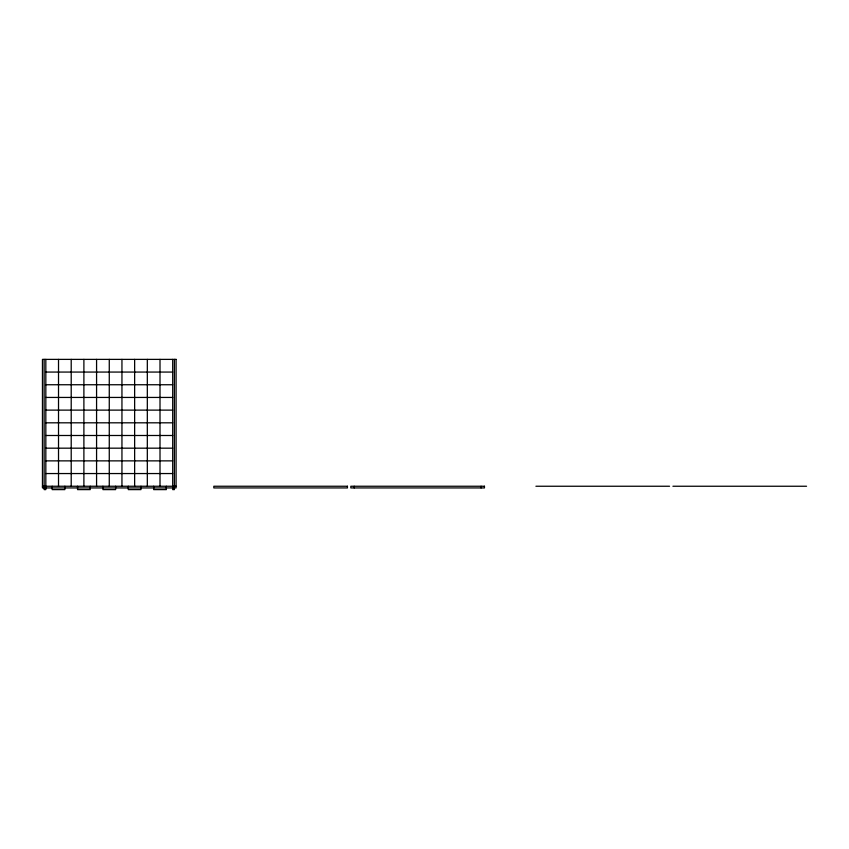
<?xml version="1.0" encoding="UTF-8"?>
<svg xmlns="http://www.w3.org/2000/svg" width="849" height="849" viewBox="0 0 849 849"><rect width="100%" height="100%" fill="white"/><g stroke="black" fill="none" stroke-linecap="round" stroke-linejoin="round"><path stroke-width="1.27" d="M45.835 372.064L172.697 372.064M45.835 384.746L172.697 384.746M45.835 397.438L172.697 397.438M45.835 410.12L172.697 410.12M45.835 422.813L172.697 422.813M45.835 435.495L172.697 435.495M45.835 448.176L172.697 448.176M45.835 460.869L172.697 460.869M45.835 473.551L172.697 473.551M42.45 486.244L176.083 486.244M535.91 486.244L669.543 486.244M672.917 486.244L806.55 486.244M481.075 486.244L481.075 487.931M354.213 486.244L354.213 487.931M174.385 359.382L174.385 489.618L172.697 489.618L172.697 359.382M166.351 486.244L166.351 489.618L153.669 489.618L153.669 486.244M160.005 359.382L160.005 486.244M147.323 359.382L147.323 486.244M140.976 486.244L140.976 489.618L128.295 489.618L128.295 486.244M134.641 359.382L134.641 486.244M121.948 359.382L121.948 486.244M115.613 486.244L115.613 489.618L102.92 489.618L102.92 486.244M109.266 359.382L109.266 486.244M96.574 359.382L96.574 486.244M90.238 486.244L90.238 489.618L77.546 489.618L77.546 486.244M83.892 359.382L83.892 486.244M71.21 359.382L71.21 486.244M64.864 486.244L64.864 489.618L52.171 489.618L52.171 486.244M58.517 359.382L58.517 486.244M45.835 359.382L45.835 489.618L44.137 489.618L44.137 359.382M176.083 359.382L42.45 359.382L42.45 487.931L176.083 487.931L176.083 359.382M347.443 486.244L213.821 486.244L213.821 487.931L347.443 487.931L347.443 486.244M484.461 486.244L350.828 486.244L350.828 487.931L484.461 487.931L484.461 486.244"/></g></svg>
